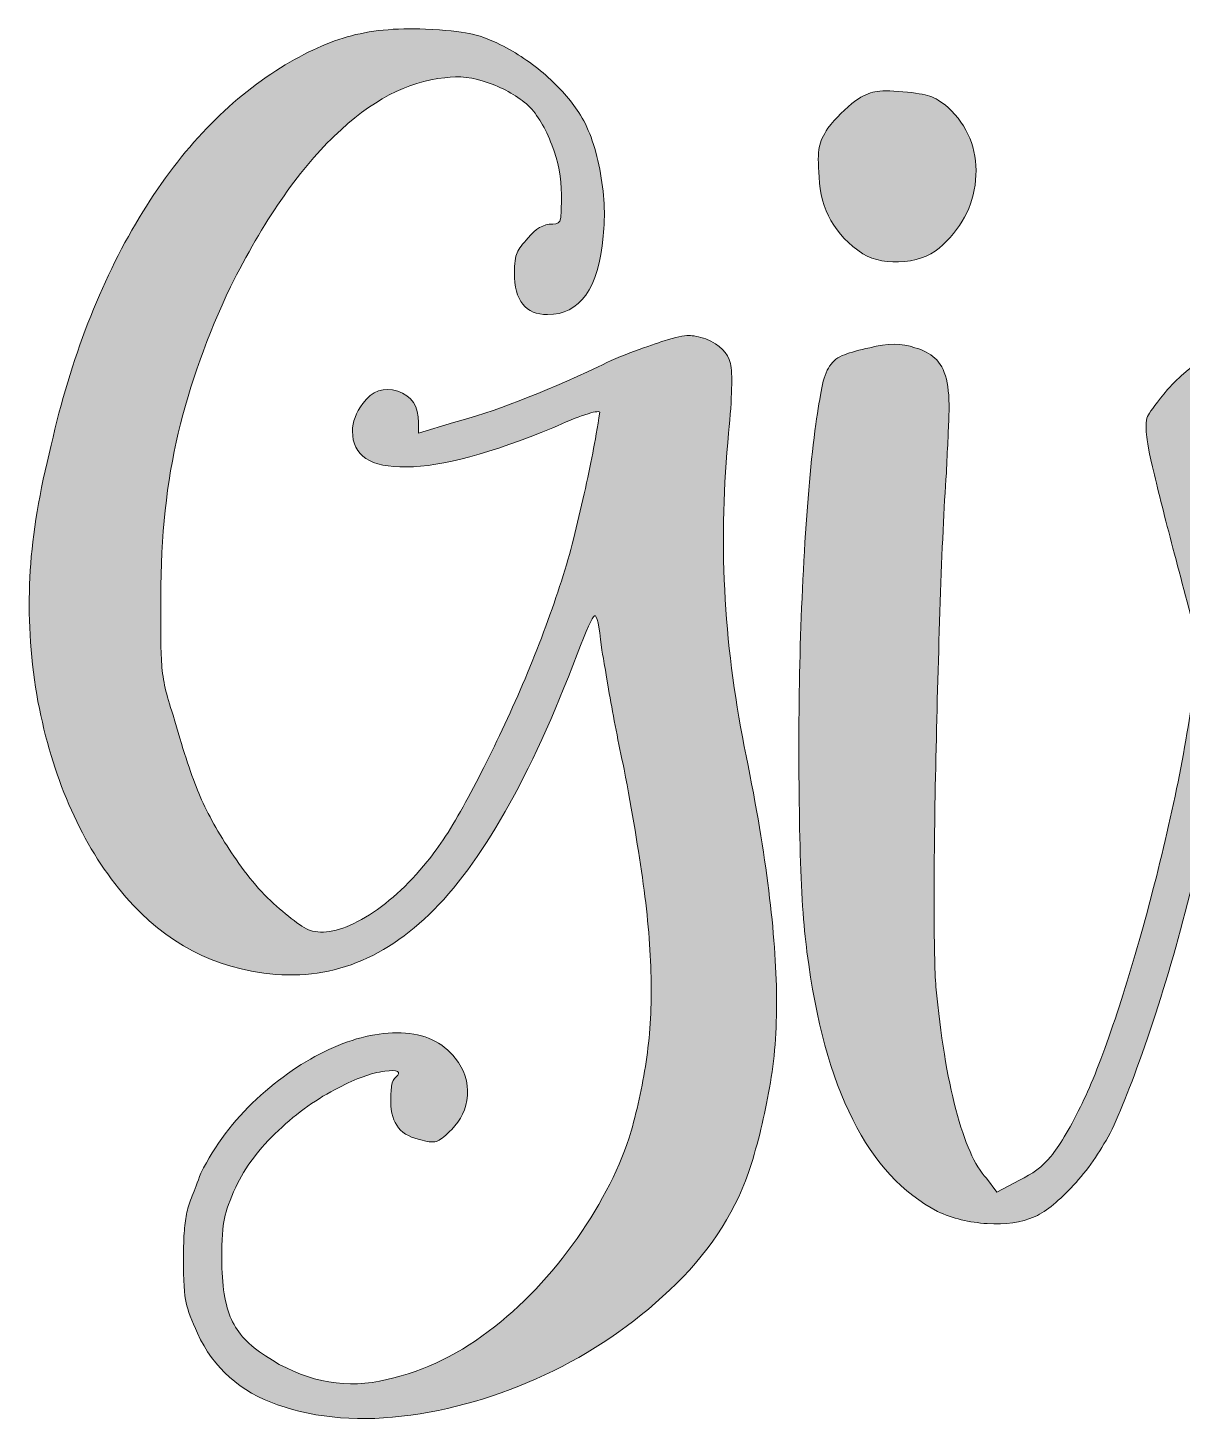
# Model space of a CAD drawing. Header units: inches. Extents: x 71 to 1010, y -1037 to -44.
# Drawn here: x 80.2 to 376.6, y -402 to -44 of the extents above; entities that cross this region are included whole.
import ezdxf

# ---------------------------------------------------------------- set-up
doc = ezdxf.new("R2010")
doc.units = ezdxf.units.IN
doc.header["$MEASUREMENT"] = 0
doc.layers.add('Layer 1', color=7, linetype='Continuous')

# ---------------------------------------------------------------- blocks, each defined once
blk = doc.blocks.new('block 2')
at = {"layer": 'Layer 1', "true_color": 0xffffff}
h = blk.add_hatch(color=7, dxfattribs=at)
h.dxf.hatch_style = 2
edge = h.paths.add_edge_path()
edge.add_spline(control_points=[(101.64, -262.53), (111.32, -275.65), (123.33, -283.54), (137.63, -286.23), (154.62, -289.51), (169.83, -284.66), (183.24, -271.7), (196.65, -258.73), (209.32, -236.45), (221.24, -204.85), (223.62, -198.59), (225.11, -195.32), (225.72, -195.02), (226.31, -194.72), (226.9, -197.41), (227.5, -203.06), (227.8, -204.85), (228.47, -208.81), (229.51, -214.91), (230.56, -221.03), (231.82, -227.51), (233.31, -234.36), (235.4, -245.39), (237.04, -255.23), (238.23, -263.87), (239.42, -272.52), (240.09, -280.49), (240.24, -287.79), (240.39, -295.1), (240.02, -301.95), (239.13, -308.36), (238.23, -314.77), (236.89, -321.1), (235.1, -327.36), (232.42, -336.3), (227.8, -345.47), (221.24, -354.86), (214.68, -364.25), (207.08, -372.22), (198.44, -378.78), (189.79, -385.33), (180.48, -389.58), (170.5, -391.52), (160.51, -393.46), (150.75, -391.3), (141.21, -385.04), (137.03, -382.36), (134.13, -379.23), (132.49, -375.65), (130.85, -372.07), (130.03, -366.85), (130.03, -360), (130.03, -355.23), (130.25, -351.81), (130.7, -349.72), (131.15, -347.64), (132.11, -344.95), (133.61, -341.67), (135.99, -336.6), (139.64, -331.76), (144.56, -327.14), (149.48, -322.52), (154.62, -318.87), (159.99, -316.18), (164.46, -313.8), (168.41, -312.38), (171.84, -311.94), (175.26, -311.49), (176.23, -312.01), (174.74, -313.5), (174.14, -313.8), (173.77, -314.55), (173.63, -315.74), (173.47, -316.93), (173.4, -318.27), (173.4, -319.76), (173.4, -325.43), (176.08, -328.7), (181.45, -329.6), (183.24, -330.2), (184.58, -330.27), (185.47, -329.82), (186.37, -329.37), (187.56, -328.41), (189.05, -326.91), (191.43, -324.53), (192.77, -321.63), (193.07, -318.2), (193.37, -314.77), (192.33, -311.57), (189.95, -308.58), (186.66, -304.41), (182.04, -302.25), (176.08, -302.1), (170.12, -301.95), (163.94, -303.37), (157.53, -306.35), (151.12, -309.33), (144.93, -313.58), (138.97, -319.09), (133.01, -324.61), (128.24, -330.94), (124.67, -338.09), (123.77, -340.48), (123.03, -342.42), (122.43, -343.9), (121.83, -345.4), (121.38, -346.81), (121.09, -348.15), (120.79, -349.49), (120.56, -351.06), (120.42, -352.85), (120.26, -354.64), (120.19, -357.02), (120.19, -360), (120.19, -365.66), (120.42, -369.46), (120.86, -371.4), (121.31, -373.34), (122.28, -375.94), (123.77, -379.23), (127.94, -388.17), (134.8, -394.28), (144.34, -397.56), (154.47, -401.13), (165.87, -402.03), (178.54, -400.24), (191.21, -398.45), (203.43, -394.65), (215.21, -388.84), (226.98, -383.03), (237.49, -375.57), (246.73, -366.48), (255.96, -357.39), (262.38, -347.19), (265.95, -335.86), (268.04, -329), (269.68, -322), (270.87, -314.84), (272.06, -307.69), (272.59, -299.94), (272.44, -291.59), (272.28, -283.25), (271.54, -273.93), (270.2, -263.65), (268.86, -253.36), (266.85, -241.67), (264.17, -228.55), (258.8, -201.72), (257.46, -174.9), (260.14, -148.07), (261.03, -138.83), (261.18, -132.87), (260.59, -130.18), (259.99, -127.5), (257.91, -125.42), (254.33, -123.92), (252.54, -123.33), (251.05, -123.03), (249.86, -123.03), (248.66, -123.03), (246.58, -123.48), (243.6, -124.37), (241.81, -124.97), (239.27, -125.87), (236, -127.05), (232.71, -128.25), (229.58, -129.59), (226.61, -131.08), (212, -137.94), (199.63, -142.7), (189.5, -145.39), (189.5, -145.39), (180.56, -148.07), (180.56, -148.07), (180.56, -148.07), (180.56, -145.39), (180.56, -145.39), (180.56, -141.22), (178.77, -138.53), (175.19, -137.34), (171.61, -136.15), (168.63, -137.19), (166.25, -140.47), (164.46, -142.86), (163.57, -145.24), (163.57, -147.62), (163.57, -153.88), (168.18, -156.94), (177.43, -156.79), (186.66, -156.64), (199.18, -153.29), (214.98, -146.73), (218.26, -145.24), (221.02, -144.12), (223.25, -143.37), (225.49, -142.63), (226.76, -142.41), (227.06, -142.7), (226.46, -146.58), (225.86, -150.08), (225.27, -153.21), (224.67, -156.34), (223.92, -159.85), (223.03, -163.72), (222.14, -167.6), (221.24, -171.47), (220.35, -175.34), (218.56, -182.2), (216.17, -189.65), (213.19, -197.7), (210.21, -205.75), (206.94, -213.65), (203.36, -221.4), (199.78, -229.15), (196.2, -236.3), (192.63, -242.86), (189.05, -249.42), (185.77, -254.48), (182.79, -258.06), (177.72, -264.32), (172.43, -269.09), (166.92, -272.37), (161.4, -275.65), (156.86, -276.84), (153.28, -275.94), (152.09, -275.65), (150.52, -274.76), (148.59, -273.26), (146.64, -271.77), (144.63, -270.06), (142.55, -268.12), (140.46, -266.18), (138.45, -263.95), (136.51, -261.41), (134.57, -258.88), (132.86, -256.42), (131.37, -254.03), (128.09, -248.97), (125.56, -244.2), (123.77, -239.73), (121.98, -235.26), (119.89, -228.85), (117.51, -220.5), (116.62, -217.82), (115.95, -215.51), (115.5, -213.57), (115.05, -211.64), (114.75, -209.62), (114.61, -207.53), (114.45, -205.45), (114.38, -203.06), (114.38, -200.38), (114.38, -197.7), (114.38, -194.27), (114.38, -190.1), (114.38, -174.6), (115.87, -160.59), (118.85, -148.07), (121.83, -135.55), (126.3, -123.03), (132.27, -110.51), (140.61, -93.82), (149.48, -80.93), (158.87, -71.84), (168.26, -62.75), (177.72, -57.75), (187.26, -56.86), (190.84, -56.26), (194.64, -56.71), (198.66, -58.2), (202.69, -59.69), (206.04, -61.63), (208.72, -64.01), (211.11, -66.4), (213.12, -69.75), (214.76, -74.07), (216.4, -78.4), (217.22, -82.64), (217.22, -86.81), (217.22, -90.1), (217.14, -92.18), (217, -93.07), (216.84, -93.97), (216.17, -94.42), (214.98, -94.42), (212.59, -94.42), (210.51, -95.61), (208.72, -97.99), (207.23, -99.49), (206.26, -100.75), (205.82, -101.79), (205.37, -102.84), (205.15, -104.55), (205.15, -106.93), (205.15, -114.09), (207.98, -117.67), (213.64, -117.67), (221.98, -117.67), (226.76, -110.96), (227.95, -97.55), (228.54, -92.18), (228.24, -86.44), (227.06, -80.33), (225.86, -74.23), (224.07, -69.38), (221.69, -65.8), (219.6, -62.52), (216.77, -59.32), (213.19, -56.19), (209.62, -53.06), (205.74, -50.45), (201.57, -48.36), (198.59, -46.87), (195.9, -45.9), (193.52, -45.46), (191.13, -45.01), (187.41, -44.64), (182.34, -44.34), (174.59, -44.04), (167.88, -44.72), (162.22, -46.35), (156.56, -47.99), (150.45, -50.9), (143.89, -55.07), (130.48, -63.72), (118.78, -76.31), (108.79, -92.85), (98.8, -109.39), (91.28, -128.84), (86.22, -151.2), (83.23, -163.12), (81.44, -173.85), (80.85, -183.39), (80.25, -192.93), (80.7, -202.92), (82.19, -213.35), (85.47, -233.02), (91.95, -249.42), (101.64, -262.53)], knot_values=[0, 0, 0, 0, 1, 1, 1, 2, 2, 2, 3, 3, 3, 4, 4, 4, 5, 5, 5, 6, 6, 6, 7, 7, 7, 8, 8, 8, 9, 9, 9, 10, 10, 10, 11, 11, 11, 12, 12, 12, 13, 13, 13, 14, 14, 14, 15, 15, 15, 16, 16, 16, 17, 17, 17, 18, 18, 18, 19, 19, 19, 20, 20, 20, 21, 21, 21, 22, 22, 22, 23, 23, 23, 24, 24, 24, 25, 25, 25, 26, 26, 26, 27, 27, 27, 28, 28, 28, 29, 29, 29, 30, 30, 30, 31, 31, 31, 32, 32, 32, 33, 33, 33, 34, 34, 34, 35, 35, 35, 36, 36, 36, 37, 37, 37, 38, 38, 38, 39, 39, 39, 40, 40, 40, 41, 41, 41, 42, 42, 42, 43, 43, 43, 44, 44, 44, 45, 45, 45, 46, 46, 46, 47, 47, 47, 48, 48, 48, 49, 49, 49, 50, 50, 50, 51, 51, 51, 52, 52, 52, 53, 53, 53, 54, 54, 54, 55, 55, 55, 56, 56, 56, 57, 57, 57, 58, 58, 58, 59, 59, 59, 60, 60, 60, 61, 61, 61, 62, 62, 62, 63, 63, 63, 64, 64, 64, 65, 65, 65, 66, 66, 66, 67, 67, 67, 68, 68, 68, 69, 69, 69, 70, 70, 70, 71, 71, 71, 72, 72, 72, 73, 73, 73, 74, 74, 74, 75, 75, 75, 76, 76, 76, 77, 77, 77, 78, 78, 78, 79, 79, 79, 80, 80, 80, 81, 81, 81, 82, 82, 82, 83, 83, 83, 84, 84, 84, 85, 85, 85, 86, 86, 86, 87, 87, 87, 88, 88, 88, 89, 89, 89, 90, 90, 90, 91, 91, 91, 92, 92, 92, 93, 93, 93, 94, 94, 94, 95, 95, 95, 96, 96, 96, 97, 97, 97, 98, 98, 98, 99, 99, 99, 100, 100, 100, 101, 101, 101, 102, 102, 102, 103, 103, 103, 104, 104, 104, 105, 105, 105, 106, 106, 106, 107, 107, 107, 108, 108, 108, 109, 109, 109, 110, 110, 110, 111, 111, 111, 112, 112, 112, 113, 113, 113, 113], degree=3, periodic=1)
h = blk.add_hatch(color=7, dxfattribs=at)
h.dxf.hatch_style = 2
edge = h.paths.add_edge_path()
edge.add_spline(control_points=[(294.57, -102.02), (297.54, -103.8), (301.12, -104.48), (305.3, -104.03), (309.47, -103.58), (312.74, -102.17), (315.13, -99.78), (320.5, -94.72), (323.33, -88.76), (323.63, -81.9), (323.92, -75.04), (321.54, -69.23), (316.48, -64.46), (314.69, -62.97), (313.12, -62), (311.78, -61.55), (310.44, -61.11), (308.13, -60.74), (304.85, -60.44), (301.57, -60.14), (299.19, -60.14), (297.7, -60.44), (296.2, -60.74), (294.57, -61.48), (292.78, -62.67), (290.1, -64.76), (287.71, -67.14), (285.62, -69.82), (284.43, -71.61), (283.68, -73.25), (283.39, -74.74), (283.09, -76.24), (283.09, -78.77), (283.39, -82.34), (283.68, -90.69), (287.41, -97.25), (294.57, -102.02)], knot_values=[0, 0, 0, 0, 1, 1, 1, 2, 2, 2, 3, 3, 3, 4, 4, 4, 5, 5, 5, 6, 6, 6, 7, 7, 7, 8, 8, 8, 9, 9, 9, 10, 10, 10, 11, 11, 11, 12, 12, 12, 12], degree=3, periodic=1)
h = blk.add_hatch(color=7, dxfattribs=at)
h.dxf.hatch_style = 2
edge = h.paths.add_edge_path()
edge.add_spline(control_points=[(280.26, -281.31), (284.73, -316.48), (295.91, -338.69), (313.79, -347.93), (317.66, -349.72), (321.91, -350.77), (326.54, -351.06), (331.15, -351.36), (335.26, -350.77), (338.83, -349.27), (341.81, -347.78), (345.09, -345.1), (348.67, -341.22), (352.24, -337.35), (355.38, -332.88), (358.06, -327.81), (360.74, -322.44), (363.94, -314.33), (367.67, -303.44), (371.39, -292.56), (374.83, -281.02), (377.95, -268.79), (381.08, -256.57), (383.77, -244.95), (386, -233.92), (386.45, -231.69), (386.85, -229.61), (387.21, -227.61), (387.47, -228.66), (387.75, -229.75), (388.01, -230.78), (390.09, -239.13), (392.04, -246.43), (393.82, -252.69), (395.61, -258.95), (396.95, -263.28), (397.85, -265.66), (401.13, -276.1), (404.85, -284.96), (409.03, -292.26), (413.2, -299.57), (417.22, -304.41), (421.1, -306.79), (426.76, -310.37), (432.2, -310.15), (437.42, -306.12), (442.63, -302.1), (447.32, -294.58), (451.5, -283.54), (452.39, -280.86), (453.21, -278.48), (453.96, -276.39), (454.7, -274.31), (455.08, -273.11), (455.08, -272.81), (455.08, -271.92), (455.3, -271.47), (455.75, -271.47), (456.2, -271.47), (457.61, -272.07), (460, -273.26), (461.48, -274.15), (463.13, -274.68), (464.91, -274.83), (466.7, -274.98), (468.79, -275.05), (471.17, -275.05), (476.24, -274.45), (480.56, -272.97), (484.14, -270.58), (487.72, -268.2), (491.59, -264.32), (495.77, -258.95), (498.45, -255.38), (501.2, -250.9), (504.04, -245.54), (505.25, -243.24), (506.39, -240.93), (507.49, -238.63), (508.41, -245.28), (510.07, -252.27), (512.53, -259.62), (515.05, -267.23), (517.51, -273.11), (519.9, -277.28), (522.29, -281.46), (526.09, -285.93), (531.31, -290.7), (536.52, -295.47), (541.21, -298.9), (545.39, -300.98), (554.92, -305.75), (563.57, -306.2), (571.32, -302.32), (585.92, -294.58), (600.68, -267.75), (615.59, -221.84), (618.56, -212.61), (620.06, -206.49), (620.06, -203.51), (620.06, -200.54), (618.56, -199.19), (615.59, -199.49), (614.09, -199.79), (613.05, -200.46), (612.46, -201.5), (611.85, -202.55), (610.96, -205.15), (609.77, -209.32), (604.7, -224.53), (599.64, -238.32), (594.57, -250.68), (589.5, -263.05), (584.88, -272.52), (580.71, -279.07), (578.62, -282.36), (575.79, -285.78), (572.22, -289.36), (568.64, -292.93), (566.25, -294.72), (565.06, -294.72), (564.17, -294.72), (562.3, -292.64), (559.47, -288.46), (556.64, -284.29), (554.03, -279.67), (551.65, -274.6), (549.86, -270.73), (548.14, -266.26), (546.51, -261.19), (544.86, -256.12), (543.52, -250.98), (542.48, -245.76), (541.44, -240.55), (540.69, -235.41), (540.25, -230.34), (539.8, -225.27), (539.72, -220.5), (540.02, -216.03), (540.02, -216.03), (540.47, -208.88), (540.47, -208.88), (540.47, -208.88), (547.63, -206.19), (547.63, -206.19), (552.69, -204.4), (557.31, -201.95), (561.48, -198.82), (565.66, -195.69), (569.23, -192.19), (572.22, -188.31), (579.96, -177.29), (584.13, -166.4), (584.74, -155.67), (585.33, -144.94), (582.05, -136.44), (574.9, -130.18), (571.61, -127.8), (568.49, -126.09), (565.51, -125.04), (562.53, -124), (558.36, -123.48), (552.99, -123.48), (528.24, -123.48), (512.75, -145.09), (506.49, -188.31), (505.6, -194.57), (505.23, -202.62), (505.37, -212.45), (505.4, -214.11), (505.46, -215.67), (505.52, -217.25), (503.93, -222.14), (502.25, -226.73), (500.46, -231.01), (497.03, -239.21), (493.38, -246.06), (489.51, -251.58), (485.63, -257.1), (481.68, -261.12), (477.66, -263.65), (473.63, -266.18), (469.83, -266.85), (466.26, -265.66), (462.38, -264.47), (460.29, -263.13), (460, -261.64), (459.7, -260.15), (460.44, -255.98), (462.23, -249.12), (464.91, -240.17), (467.15, -230.49), (468.94, -220.05), (470.73, -209.62), (472.14, -199.49), (473.19, -189.65), (474.23, -179.81), (474.75, -170.8), (474.75, -162.6), (474.75, -154.41), (474.15, -148.22), (472.96, -144.04), (470.28, -134.51), (465.36, -129.74), (458.21, -129.74), (443.3, -129.74), (433.02, -145.83), (427.36, -178.03), (426.46, -182.2), (425.94, -186.9), (425.79, -192.11), (425.64, -197.33), (425.64, -202.62), (425.79, -207.98), (425.94, -213.35), (426.38, -218.34), (427.13, -222.96), (427.87, -227.58), (428.7, -231.39), (429.59, -234.36), (431.38, -239.43), (433.32, -243.91), (435.4, -247.78), (437.49, -251.65), (440.17, -255.68), (443.45, -259.85), (443.45, -259.85), (447.48, -265.21), (447.48, -265.21), (447.48, -265.21), (444.79, -273.71), (444.79, -273.71), (442.4, -279.67), (440.77, -283.84), (439.88, -286.23), (438.98, -288.62), (438.38, -289.8), (438.09, -289.8), (437.79, -289.8), (437.04, -288.46), (435.85, -285.78), (434.66, -283.1), (433.32, -279.67), (431.83, -275.5), (430.33, -271.63), (428.62, -266.41), (426.69, -259.85), (424.74, -253.29), (422.73, -245.99), (420.65, -237.94), (418.56, -229.89), (416.47, -221.25), (414.39, -212.01), (412.3, -202.77), (410.21, -193.53), (408.13, -184.28), (405.74, -172.96), (403.81, -164.02), (402.32, -157.46), (400.82, -150.91), (399.64, -145.99), (398.74, -142.7), (397.85, -139.43), (397.18, -137.11), (396.73, -135.77), (396.28, -134.43), (395.76, -133.31), (395.16, -132.42), (390.09, -124.67), (382.65, -126.16), (372.81, -136.89), (370.13, -140.18), (368.49, -142.33), (367.89, -143.37), (367.3, -144.42), (367.15, -146.13), (367.44, -148.52), (367.44, -149.71), (368.11, -153.14), (369.45, -158.8), (370.8, -164.47), (372.52, -171.25), (374.6, -179.14), (376.69, -187.05), (378.92, -195.54), (381.31, -204.63), (381.35, -204.81), (381.39, -204.97), (381.44, -205.15), (381.4, -205.28), (381.35, -205.39), (381.31, -205.52), (380.71, -207.47), (379.96, -211.27), (379.07, -216.92), (377.88, -225.57), (376.17, -234.96), (373.93, -245.09), (371.69, -255.23), (369.23, -265.14), (366.55, -274.83), (363.87, -284.52), (361.11, -293.46), (358.28, -301.65), (355.45, -309.85), (352.84, -316.34), (350.46, -321.1), (347.47, -327.07), (344.94, -331.32), (342.85, -333.84), (340.77, -336.38), (338.08, -338.39), (334.81, -339.88), (334.81, -339.88), (329, -343.01), (329, -343.01), (329, -343.01), (326.31, -339.43), (326.31, -339.43), (323.33, -336.16), (320.72, -330.27), (318.49, -321.77), (316.25, -313.28), (314.53, -302.77), (313.35, -290.25), (313.05, -286.38), (312.9, -278.93), (312.9, -267.9), (312.9, -256.87), (313.05, -244.72), (313.35, -231.46), (313.64, -218.2), (314.02, -204.85), (314.46, -191.44), (314.91, -178.03), (315.43, -167), (316.03, -158.35), (316.32, -152.39), (316.55, -147.47), (316.7, -143.6), (316.85, -139.73), (316.62, -136.6), (316.03, -134.21), (315.43, -131.83), (314.46, -130.04), (313.12, -128.84), (311.78, -127.66), (310.06, -126.76), (307.98, -126.16), (304.7, -124.97), (300.83, -124.97), (296.36, -126.16), (293.67, -126.76), (291.51, -127.35), (289.87, -127.95), (288.23, -128.55), (286.97, -129.51), (286.07, -130.86), (285.18, -132.2), (284.51, -134.06), (284.06, -136.44), (283.61, -138.83), (283.09, -141.96), (282.5, -145.83), (281.31, -154.78), (280.34, -165.66), (279.59, -178.47), (278.85, -191.29), (278.4, -204.18), (278.25, -217.15), (278.1, -230.11), (278.18, -242.41), (278.47, -254.03), (278.77, -265.66), (279.37, -274.76), (280.26, -281.31)], knot_values=[0, 0, 0, 0, 1, 1, 1, 2, 2, 2, 3, 3, 3, 4, 4, 4, 5, 5, 5, 6, 6, 6, 7, 7, 7, 8, 8, 8, 9, 9, 9, 10, 10, 10, 11, 11, 11, 12, 12, 12, 13, 13, 13, 14, 14, 14, 15, 15, 15, 16, 16, 16, 17, 17, 17, 18, 18, 18, 19, 19, 19, 20, 20, 20, 21, 21, 21, 22, 22, 22, 23, 23, 23, 24, 24, 24, 25, 25, 25, 26, 26, 26, 27, 27, 27, 28, 28, 28, 29, 29, 29, 30, 30, 30, 31, 31, 31, 32, 32, 32, 33, 33, 33, 34, 34, 34, 35, 35, 35, 36, 36, 36, 37, 37, 37, 38, 38, 38, 39, 39, 39, 40, 40, 40, 41, 41, 41, 42, 42, 42, 43, 43, 43, 44, 44, 44, 45, 45, 45, 46, 46, 46, 47, 47, 47, 48, 48, 48, 49, 49, 49, 50, 50, 50, 51, 51, 51, 52, 52, 52, 53, 53, 53, 54, 54, 54, 55, 55, 55, 56, 56, 56, 57, 57, 57, 58, 58, 58, 59, 59, 59, 60, 60, 60, 61, 61, 61, 62, 62, 62, 63, 63, 63, 64, 64, 64, 65, 65, 65, 66, 66, 66, 67, 67, 67, 68, 68, 68, 69, 69, 69, 70, 70, 70, 71, 71, 71, 72, 72, 72, 73, 73, 73, 74, 74, 74, 75, 75, 75, 76, 76, 76, 77, 77, 77, 78, 78, 78, 79, 79, 79, 80, 80, 80, 81, 81, 81, 82, 82, 82, 83, 83, 83, 84, 84, 84, 85, 85, 85, 86, 86, 86, 87, 87, 87, 88, 88, 88, 89, 89, 89, 90, 90, 90, 91, 91, 91, 92, 92, 92, 93, 93, 93, 94, 94, 94, 95, 95, 95, 96, 96, 96, 97, 97, 97, 98, 98, 98, 99, 99, 99, 100, 100, 100, 101, 101, 101, 102, 102, 102, 103, 103, 103, 104, 104, 104, 105, 105, 105, 106, 106, 106, 107, 107, 107, 108, 108, 108, 109, 109, 109, 110, 110, 110, 111, 111, 111, 112, 112, 112, 113, 113, 113, 114, 114, 114, 115, 115, 115, 116, 116, 116, 117, 117, 117, 118, 118, 118, 119, 119, 119, 120, 120, 120, 121, 121, 121, 122, 122, 122, 123, 123, 123, 124, 124, 124, 125, 125, 125, 125], degree=3, periodic=1)
edge = h.paths.add_edge_path()
edge.add_spline(control_points=[(541.37, -192.33), (543.75, -176.54), (546.65, -163.8), (550.08, -154.11), (553.51, -144.42), (557.31, -138.39), (561.48, -136), (563.87, -134.51), (566.4, -135.1), (569.09, -137.78), (571.77, -140.47), (573.7, -144.2), (574.9, -148.96), (575.79, -152.25), (575.79, -156.12), (574.9, -160.59), (574, -165.06), (572.36, -169.46), (569.98, -173.78), (567.59, -178.1), (564.76, -182.13), (561.48, -185.85), (558.2, -189.58), (554.78, -192.33), (551.2, -194.12), (549.71, -194.72), (548.3, -195.39), (546.95, -196.13), (545.61, -196.88), (544.49, -197.41), (543.6, -197.7), (542.11, -198), (541.29, -197.92), (541.14, -197.48), (540.99, -197.03), (541.07, -195.32), (541.37, -192.33)], knot_values=[0, 0, 0, 0, 1, 1, 1, 2, 2, 2, 3, 3, 3, 4, 4, 4, 5, 5, 5, 6, 6, 6, 7, 7, 7, 8, 8, 8, 9, 9, 9, 10, 10, 10, 11, 11, 11, 12, 12, 12, 12], degree=3, periodic=1)
edge = h.paths.add_edge_path()
edge.add_spline(control_points=[(436.52, -222.07), (434.29, -211.19), (433.91, -200.09), (435.4, -188.76), (436.3, -181.6), (437.79, -174.16), (439.88, -166.4), (441.96, -158.65), (444.05, -152.84), (446.14, -148.96), (447.93, -145.69), (450.16, -143.08), (452.84, -141.14), (455.53, -139.2), (457.61, -138.53), (459.1, -139.13), (460.59, -139.73), (461.93, -141.89), (463.13, -145.61), (464.31, -149.34), (465.21, -153.43), (465.81, -157.91), (466.1, -161.78), (466.03, -166.92), (465.59, -173.33), (465.14, -179.74), (464.39, -186.67), (463.35, -194.12), (462.3, -201.58), (461.11, -209.18), (459.77, -216.92), (458.43, -224.68), (457.01, -231.68), (455.53, -237.94), (453.44, -245.69), (452.02, -250.23), (451.28, -251.58), (450.53, -252.92), (449.41, -252.4), (447.93, -250.01), (442.56, -242.26), (438.76, -232.95), (436.52, -222.07)], knot_values=[0, 0, 0, 0, 1, 1, 1, 2, 2, 2, 3, 3, 3, 4, 4, 4, 5, 5, 5, 6, 6, 6, 7, 7, 7, 8, 8, 8, 9, 9, 9, 10, 10, 10, 11, 11, 11, 12, 12, 12, 13, 13, 13, 14, 14, 14, 14], degree=3, periodic=1)
at = {"layer": 'Layer 1', "lineweight": 0}
for points, knots in [([(101.64, -262.53), (111.32, -275.65), (123.33, -283.54), (137.63, -286.23), (154.62, -289.51), (169.83, -284.66), (183.24, -271.7), (196.65, -258.73), (209.32, -236.45), (221.24, -204.85), (223.62, -198.59), (225.11, -195.32), (225.72, -195.02), (226.31, -194.72), (226.9, -197.41), (227.5, -203.06), (227.8, -204.85), (228.47, -208.81), (229.51, -214.91), (230.56, -221.03), (231.82, -227.51), (233.31, -234.36), (235.4, -245.39), (237.04, -255.23), (238.23, -263.87), (239.42, -272.52), (240.09, -280.49), (240.24, -287.79), (240.39, -295.1), (240.02, -301.95), (239.13, -308.36), (238.23, -314.77), (236.89, -321.1), (235.1, -327.36), (232.42, -336.3), (227.8, -345.47), (221.24, -354.86), (214.68, -364.25), (207.08, -372.22), (198.44, -378.78), (189.79, -385.33), (180.48, -389.58), (170.5, -391.52), (160.51, -393.46), (150.75, -391.3), (141.21, -385.04), (137.03, -382.36), (134.13, -379.23), (132.49, -375.65), (130.85, -372.07), (130.03, -366.85), (130.03, -360), (130.03, -355.23), (130.25, -351.81), (130.7, -349.72), (131.15, -347.64), (132.11, -344.95), (133.61, -341.67), (135.99, -336.6), (139.64, -331.76), (144.56, -327.14), (149.48, -322.52), (154.62, -318.87), (159.99, -316.18), (164.46, -313.8), (168.41, -312.38), (171.84, -311.94), (175.26, -311.49), (176.23, -312.01), (174.74, -313.5), (174.14, -313.8), (173.77, -314.55), (173.63, -315.74), (173.47, -316.93), (173.4, -318.27), (173.4, -319.76), (173.4, -325.43), (176.08, -328.7), (181.45, -329.6), (183.24, -330.2), (184.58, -330.27), (185.47, -329.82), (186.37, -329.37), (187.56, -328.41), (189.05, -326.91), (191.43, -324.53), (192.77, -321.63), (193.07, -318.2), (193.37, -314.77), (192.33, -311.57), (189.95, -308.58), (186.66, -304.41), (182.04, -302.25), (176.08, -302.1), (170.12, -301.95), (163.94, -303.37), (157.53, -306.35), (151.12, -309.33), (144.93, -313.58), (138.97, -319.09), (133.01, -324.61), (128.24, -330.94), (124.67, -338.09), (123.77, -340.48), (123.03, -342.42), (122.43, -343.9), (121.83, -345.4), (121.38, -346.81), (121.09, -348.15), (120.79, -349.49), (120.56, -351.06), (120.42, -352.85), (120.26, -354.64), (120.19, -357.02), (120.19, -360), (120.19, -365.66), (120.42, -369.46), (120.86, -371.4), (121.31, -373.34), (122.28, -375.94), (123.77, -379.23), (127.94, -388.17), (134.8, -394.28), (144.34, -397.56), (154.47, -401.13), (165.87, -402.03), (178.54, -400.24), (191.21, -398.45), (203.43, -394.65), (215.21, -388.84), (226.98, -383.03), (237.49, -375.57), (246.73, -366.48), (255.96, -357.39), (262.38, -347.19), (265.95, -335.86), (268.04, -329), (269.68, -322), (270.87, -314.84), (272.06, -307.69), (272.59, -299.94), (272.44, -291.59), (272.28, -283.25), (271.54, -273.93), (270.2, -263.65), (268.86, -253.36), (266.85, -241.67), (264.17, -228.55), (258.8, -201.72), (257.46, -174.9), (260.14, -148.07), (261.03, -138.83), (261.18, -132.87), (260.59, -130.18), (259.99, -127.5), (257.91, -125.42), (254.33, -123.92), (252.54, -123.33), (251.05, -123.03), (249.86, -123.03), (248.66, -123.03), (246.58, -123.48), (243.6, -124.37), (241.81, -124.97), (239.27, -125.87), (236, -127.05), (232.71, -128.25), (229.58, -129.59), (226.61, -131.08), (212, -137.94), (199.63, -142.7), (189.5, -145.39), (189.5, -145.39), (180.56, -148.07), (180.56, -148.07), (180.56, -148.07), (180.56, -145.39), (180.56, -145.39), (180.56, -141.22), (178.77, -138.53), (175.19, -137.34), (171.61, -136.15), (168.63, -137.19), (166.25, -140.47), (164.46, -142.86), (163.57, -145.24), (163.57, -147.62), (163.57, -153.88), (168.18, -156.94), (177.43, -156.79), (186.66, -156.64), (199.18, -153.29), (214.98, -146.73), (218.26, -145.24), (221.02, -144.12), (223.25, -143.37), (225.49, -142.63), (226.76, -142.41), (227.06, -142.7), (226.46, -146.58), (225.86, -150.08), (225.27, -153.21), (224.67, -156.34), (223.92, -159.85), (223.03, -163.72), (222.14, -167.6), (221.24, -171.47), (220.35, -175.34), (218.56, -182.2), (216.17, -189.65), (213.19, -197.7), (210.21, -205.75), (206.94, -213.65), (203.36, -221.4), (199.78, -229.15), (196.2, -236.3), (192.63, -242.86), (189.05, -249.42), (185.77, -254.48), (182.79, -258.06), (177.72, -264.32), (172.43, -269.09), (166.92, -272.37), (161.4, -275.65), (156.86, -276.84), (153.28, -275.94), (152.09, -275.65), (150.52, -274.76), (148.59, -273.26), (146.64, -271.77), (144.63, -270.06), (142.55, -268.12), (140.46, -266.18), (138.45, -263.95), (136.51, -261.41), (134.57, -258.88), (132.86, -256.42), (131.37, -254.03), (128.09, -248.97), (125.56, -244.2), (123.77, -239.73), (121.98, -235.26), (119.89, -228.85), (117.51, -220.5), (116.62, -217.82), (115.95, -215.51), (115.5, -213.57), (115.05, -211.64), (114.75, -209.62), (114.61, -207.53), (114.45, -205.45), (114.38, -203.06), (114.38, -200.38), (114.38, -197.7), (114.38, -194.27), (114.38, -190.1), (114.38, -174.6), (115.87, -160.59), (118.85, -148.07), (121.83, -135.55), (126.3, -123.03), (132.27, -110.51), (140.61, -93.82), (149.48, -80.93), (158.87, -71.84), (168.26, -62.75), (177.72, -57.75), (187.26, -56.86), (190.84, -56.26), (194.64, -56.71), (198.66, -58.2), (202.69, -59.69), (206.04, -61.63), (208.72, -64.01), (211.11, -66.4), (213.12, -69.75), (214.76, -74.07), (216.4, -78.4), (217.22, -82.64), (217.22, -86.81), (217.22, -90.1), (217.14, -92.18), (217, -93.07), (216.84, -93.97), (216.17, -94.42), (214.98, -94.42), (212.59, -94.42), (210.51, -95.61), (208.72, -97.99), (207.23, -99.49), (206.26, -100.75), (205.82, -101.79), (205.37, -102.84), (205.15, -104.55), (205.15, -106.93), (205.15, -114.09), (207.98, -117.67), (213.64, -117.67), (221.98, -117.67), (226.76, -110.96), (227.95, -97.55), (228.54, -92.18), (228.24, -86.44), (227.06, -80.33), (225.86, -74.23), (224.07, -69.38), (221.69, -65.8), (219.6, -62.52), (216.77, -59.32), (213.19, -56.19), (209.62, -53.06), (205.74, -50.45), (201.57, -48.36), (198.59, -46.87), (195.9, -45.9), (193.52, -45.46), (191.13, -45.01), (187.41, -44.64), (182.34, -44.34), (174.59, -44.04), (167.88, -44.72), (162.22, -46.35), (156.56, -47.99), (150.45, -50.9), (143.89, -55.07), (130.48, -63.72), (118.78, -76.31), (108.79, -92.85), (98.8, -109.39), (91.28, -128.84), (86.22, -151.2), (83.23, -163.12), (81.44, -173.85), (80.85, -183.39), (80.25, -192.93), (80.7, -202.92), (82.19, -213.35), (85.47, -233.02), (91.95, -249.42), (101.64, -262.53)], [0, 0, 0, 0, 1, 1, 1, 2, 2, 2, 3, 3, 3, 4, 4, 4, 5, 5, 5, 6, 6, 6, 7, 7, 7, 8, 8, 8, 9, 9, 9, 10, 10, 10, 11, 11, 11, 12, 12, 12, 13, 13, 13, 14, 14, 14, 15, 15, 15, 16, 16, 16, 17, 17, 17, 18, 18, 18, 19, 19, 19, 20, 20, 20, 21, 21, 21, 22, 22, 22, 23, 23, 23, 24, 24, 24, 25, 25, 25, 26, 26, 26, 27, 27, 27, 28, 28, 28, 29, 29, 29, 30, 30, 30, 31, 31, 31, 32, 32, 32, 33, 33, 33, 34, 34, 34, 35, 35, 35, 36, 36, 36, 37, 37, 37, 38, 38, 38, 39, 39, 39, 40, 40, 40, 41, 41, 41, 42, 42, 42, 43, 43, 43, 44, 44, 44, 45, 45, 45, 46, 46, 46, 47, 47, 47, 48, 48, 48, 49, 49, 49, 50, 50, 50, 51, 51, 51, 52, 52, 52, 53, 53, 53, 54, 54, 54, 55, 55, 55, 56, 56, 56, 57, 57, 57, 58, 58, 58, 59, 59, 59, 60, 60, 60, 61, 61, 61, 62, 62, 62, 63, 63, 63, 64, 64, 64, 65, 65, 65, 66, 66, 66, 67, 67, 67, 68, 68, 68, 69, 69, 69, 70, 70, 70, 71, 71, 71, 72, 72, 72, 73, 73, 73, 74, 74, 74, 75, 75, 75, 76, 76, 76, 77, 77, 77, 78, 78, 78, 79, 79, 79, 80, 80, 80, 81, 81, 81, 82, 82, 82, 83, 83, 83, 84, 84, 84, 85, 85, 85, 86, 86, 86, 87, 87, 87, 88, 88, 88, 89, 89, 89, 90, 90, 90, 91, 91, 91, 92, 92, 92, 93, 93, 93, 94, 94, 94, 95, 95, 95, 96, 96, 96, 97, 97, 97, 98, 98, 98, 99, 99, 99, 100, 100, 100, 101, 101, 101, 102, 102, 102, 103, 103, 103, 104, 104, 104, 105, 105, 105, 106, 106, 106, 107, 107, 107, 108, 108, 108, 109, 109, 109, 110, 110, 110, 111, 111, 111, 112, 112, 112, 113, 113, 113, 113]), ([(294.57, -102.02), (297.54, -103.8), (301.12, -104.48), (305.3, -104.03), (309.47, -103.58), (312.74, -102.17), (315.13, -99.78), (320.5, -94.72), (323.33, -88.76), (323.63, -81.9), (323.92, -75.04), (321.54, -69.23), (316.48, -64.46), (314.69, -62.97), (313.12, -62), (311.78, -61.55), (310.44, -61.11), (308.13, -60.74), (304.85, -60.44), (301.57, -60.14), (299.19, -60.14), (297.7, -60.44), (296.2, -60.74), (294.57, -61.48), (292.78, -62.67), (290.1, -64.76), (287.71, -67.14), (285.62, -69.82), (284.43, -71.61), (283.68, -73.25), (283.39, -74.74), (283.09, -76.24), (283.09, -78.77), (283.39, -82.34), (283.68, -90.69), (287.41, -97.25), (294.57, -102.02)], [0, 0, 0, 0, 1, 1, 1, 2, 2, 2, 3, 3, 3, 4, 4, 4, 5, 5, 5, 6, 6, 6, 7, 7, 7, 8, 8, 8, 9, 9, 9, 10, 10, 10, 11, 11, 11, 12, 12, 12, 12]), ([(280.26, -281.31), (284.73, -316.48), (295.91, -338.69), (313.79, -347.93), (317.66, -349.72), (321.91, -350.77), (326.54, -351.06), (331.15, -351.36), (335.26, -350.77), (338.83, -349.27), (341.81, -347.78), (345.09, -345.1), (348.67, -341.22), (352.24, -337.35), (355.38, -332.88), (358.06, -327.81), (360.74, -322.44), (363.94, -314.33), (367.67, -303.44), (371.39, -292.56), (374.83, -281.02), (377.95, -268.79), (381.08, -256.57), (383.77, -244.95), (386, -233.92), (386.45, -231.69), (386.85, -229.61), (387.21, -227.61), (387.47, -228.66), (387.75, -229.75), (388.01, -230.78), (390.09, -239.13), (392.04, -246.43), (393.82, -252.69), (395.61, -258.95), (396.95, -263.28), (397.85, -265.66), (401.13, -276.1), (404.85, -284.96), (409.03, -292.26), (413.2, -299.57), (417.22, -304.41), (421.1, -306.79), (426.76, -310.37), (432.2, -310.15), (437.42, -306.12), (442.63, -302.1), (447.32, -294.58), (451.5, -283.54), (452.39, -280.86), (453.21, -278.48), (453.96, -276.39), (454.7, -274.31), (455.08, -273.11), (455.08, -272.81), (455.08, -271.92), (455.3, -271.47), (455.75, -271.47), (456.2, -271.47), (457.61, -272.07), (460, -273.26), (461.48, -274.15), (463.13, -274.68), (464.91, -274.83), (466.7, -274.98), (468.79, -275.05), (471.17, -275.05), (476.24, -274.45), (480.56, -272.97), (484.14, -270.58), (487.72, -268.2), (491.59, -264.32), (495.77, -258.95), (498.45, -255.38), (501.2, -250.9), (504.04, -245.54), (505.25, -243.24), (506.39, -240.93), (507.49, -238.63), (508.41, -245.28), (510.07, -252.27), (512.53, -259.62), (515.05, -267.23), (517.51, -273.11), (519.9, -277.28), (522.29, -281.46), (526.09, -285.93), (531.31, -290.7), (536.52, -295.47), (541.21, -298.9), (545.39, -300.98), (554.92, -305.75), (563.57, -306.2), (571.32, -302.32), (585.92, -294.58), (600.68, -267.75), (615.59, -221.84), (618.56, -212.61), (620.06, -206.49), (620.06, -203.51), (620.06, -200.54), (618.56, -199.19), (615.59, -199.49), (614.09, -199.79), (613.05, -200.46), (612.46, -201.5), (611.85, -202.55), (610.96, -205.15), (609.77, -209.32), (604.7, -224.53), (599.64, -238.32), (594.57, -250.68), (589.5, -263.05), (584.88, -272.52), (580.71, -279.07), (578.62, -282.36), (575.79, -285.78), (572.22, -289.36), (568.64, -292.93), (566.25, -294.72), (565.06, -294.72), (564.17, -294.72), (562.3, -292.64), (559.47, -288.46), (556.64, -284.29), (554.03, -279.67), (551.65, -274.6), (549.86, -270.73), (548.14, -266.26), (546.51, -261.19), (544.86, -256.12), (543.52, -250.98), (542.48, -245.76), (541.44, -240.55), (540.69, -235.41), (540.25, -230.34), (539.8, -225.27), (539.72, -220.5), (540.02, -216.03), (540.02, -216.03), (540.47, -208.88), (540.47, -208.88), (540.47, -208.88), (547.63, -206.19), (547.63, -206.19), (552.69, -204.4), (557.31, -201.95), (561.48, -198.82), (565.66, -195.69), (569.23, -192.19), (572.22, -188.31), (579.96, -177.29), (584.13, -166.4), (584.74, -155.67), (585.33, -144.94), (582.05, -136.44), (574.9, -130.18), (571.61, -127.8), (568.49, -126.09), (565.51, -125.04), (562.53, -124), (558.36, -123.48), (552.99, -123.48), (528.24, -123.48), (512.75, -145.09), (506.49, -188.31), (505.6, -194.57), (505.23, -202.62), (505.37, -212.45), (505.4, -214.11), (505.46, -215.67), (505.52, -217.25), (503.93, -222.14), (502.25, -226.73), (500.46, -231.01), (497.03, -239.21), (493.38, -246.06), (489.51, -251.58), (485.63, -257.1), (481.68, -261.12), (477.66, -263.65), (473.63, -266.18), (469.83, -266.85), (466.26, -265.66), (462.38, -264.47), (460.29, -263.13), (460, -261.64), (459.7, -260.15), (460.44, -255.98), (462.23, -249.12), (464.91, -240.17), (467.15, -230.49), (468.94, -220.05), (470.73, -209.62), (472.14, -199.49), (473.19, -189.65), (474.23, -179.81), (474.75, -170.8), (474.75, -162.6), (474.75, -154.41), (474.15, -148.22), (472.96, -144.04), (470.28, -134.51), (465.36, -129.74), (458.21, -129.74), (443.3, -129.74), (433.02, -145.83), (427.36, -178.03), (426.46, -182.2), (425.94, -186.9), (425.79, -192.11), (425.64, -197.33), (425.64, -202.62), (425.79, -207.98), (425.94, -213.35), (426.38, -218.34), (427.13, -222.96), (427.87, -227.58), (428.7, -231.39), (429.59, -234.36), (431.38, -239.43), (433.32, -243.91), (435.4, -247.78), (437.49, -251.65), (440.17, -255.68), (443.45, -259.85), (443.45, -259.85), (447.48, -265.21), (447.48, -265.21), (447.48, -265.21), (444.79, -273.71), (444.79, -273.71), (442.4, -279.67), (440.77, -283.84), (439.88, -286.23), (438.98, -288.62), (438.38, -289.8), (438.09, -289.8), (437.79, -289.8), (437.04, -288.46), (435.85, -285.78), (434.66, -283.1), (433.32, -279.67), (431.83, -275.5), (430.33, -271.63), (428.62, -266.41), (426.69, -259.85), (424.74, -253.29), (422.73, -245.99), (420.65, -237.94), (418.56, -229.89), (416.47, -221.25), (414.39, -212.01), (412.3, -202.77), (410.21, -193.53), (408.13, -184.28), (405.74, -172.96), (403.81, -164.02), (402.32, -157.46), (400.82, -150.91), (399.64, -145.99), (398.74, -142.7), (397.85, -139.43), (397.18, -137.11), (396.73, -135.77), (396.28, -134.43), (395.76, -133.31), (395.16, -132.42), (390.09, -124.67), (382.65, -126.16), (372.81, -136.89), (370.13, -140.18), (368.49, -142.33), (367.89, -143.37), (367.3, -144.42), (367.15, -146.13), (367.44, -148.52), (367.44, -149.71), (368.11, -153.14), (369.45, -158.8), (370.8, -164.47), (372.52, -171.25), (374.6, -179.14), (376.69, -187.05), (378.92, -195.54), (381.31, -204.63), (381.35, -204.81), (381.39, -204.97), (381.44, -205.15), (381.4, -205.28), (381.35, -205.39), (381.31, -205.52), (380.71, -207.47), (379.96, -211.27), (379.07, -216.92), (377.88, -225.57), (376.17, -234.96), (373.93, -245.09), (371.69, -255.23), (369.23, -265.14), (366.55, -274.83), (363.87, -284.52), (361.11, -293.46), (358.28, -301.65), (355.45, -309.85), (352.84, -316.34), (350.46, -321.1), (347.47, -327.07), (344.94, -331.32), (342.85, -333.84), (340.77, -336.38), (338.08, -338.39), (334.81, -339.88), (334.81, -339.88), (329, -343.01), (329, -343.01), (329, -343.01), (326.31, -339.43), (326.31, -339.43), (323.33, -336.16), (320.72, -330.27), (318.49, -321.77), (316.25, -313.28), (314.53, -302.77), (313.35, -290.25), (313.05, -286.38), (312.9, -278.93), (312.9, -267.9), (312.9, -256.87), (313.05, -244.72), (313.35, -231.46), (313.64, -218.2), (314.02, -204.85), (314.46, -191.44), (314.91, -178.03), (315.43, -167), (316.03, -158.35), (316.32, -152.39), (316.55, -147.47), (316.7, -143.6), (316.85, -139.73), (316.62, -136.6), (316.03, -134.21), (315.43, -131.83), (314.46, -130.04), (313.12, -128.84), (311.78, -127.66), (310.06, -126.76), (307.98, -126.16), (304.7, -124.97), (300.83, -124.97), (296.36, -126.16), (293.67, -126.76), (291.51, -127.35), (289.87, -127.95), (288.23, -128.55), (286.97, -129.51), (286.07, -130.86), (285.18, -132.2), (284.51, -134.06), (284.06, -136.44), (283.61, -138.83), (283.09, -141.96), (282.5, -145.83), (281.31, -154.78), (280.34, -165.66), (279.59, -178.47), (278.85, -191.29), (278.4, -204.18), (278.25, -217.15), (278.1, -230.11), (278.18, -242.41), (278.47, -254.03), (278.77, -265.66), (279.37, -274.76), (280.26, -281.31)], [0, 0, 0, 0, 1, 1, 1, 2, 2, 2, 3, 3, 3, 4, 4, 4, 5, 5, 5, 6, 6, 6, 7, 7, 7, 8, 8, 8, 9, 9, 9, 10, 10, 10, 11, 11, 11, 12, 12, 12, 13, 13, 13, 14, 14, 14, 15, 15, 15, 16, 16, 16, 17, 17, 17, 18, 18, 18, 19, 19, 19, 20, 20, 20, 21, 21, 21, 22, 22, 22, 23, 23, 23, 24, 24, 24, 25, 25, 25, 26, 26, 26, 27, 27, 27, 28, 28, 28, 29, 29, 29, 30, 30, 30, 31, 31, 31, 32, 32, 32, 33, 33, 33, 34, 34, 34, 35, 35, 35, 36, 36, 36, 37, 37, 37, 38, 38, 38, 39, 39, 39, 40, 40, 40, 41, 41, 41, 42, 42, 42, 43, 43, 43, 44, 44, 44, 45, 45, 45, 46, 46, 46, 47, 47, 47, 48, 48, 48, 49, 49, 49, 50, 50, 50, 51, 51, 51, 52, 52, 52, 53, 53, 53, 54, 54, 54, 55, 55, 55, 56, 56, 56, 57, 57, 57, 58, 58, 58, 59, 59, 59, 60, 60, 60, 61, 61, 61, 62, 62, 62, 63, 63, 63, 64, 64, 64, 65, 65, 65, 66, 66, 66, 67, 67, 67, 68, 68, 68, 69, 69, 69, 70, 70, 70, 71, 71, 71, 72, 72, 72, 73, 73, 73, 74, 74, 74, 75, 75, 75, 76, 76, 76, 77, 77, 77, 78, 78, 78, 79, 79, 79, 80, 80, 80, 81, 81, 81, 82, 82, 82, 83, 83, 83, 84, 84, 84, 85, 85, 85, 86, 86, 86, 87, 87, 87, 88, 88, 88, 89, 89, 89, 90, 90, 90, 91, 91, 91, 92, 92, 92, 93, 93, 93, 94, 94, 94, 95, 95, 95, 96, 96, 96, 97, 97, 97, 98, 98, 98, 99, 99, 99, 100, 100, 100, 101, 101, 101, 102, 102, 102, 103, 103, 103, 104, 104, 104, 105, 105, 105, 106, 106, 106, 107, 107, 107, 108, 108, 108, 109, 109, 109, 110, 110, 110, 111, 111, 111, 112, 112, 112, 113, 113, 113, 114, 114, 114, 115, 115, 115, 116, 116, 116, 117, 117, 117, 118, 118, 118, 119, 119, 119, 120, 120, 120, 121, 121, 121, 122, 122, 122, 123, 123, 123, 124, 124, 124, 125, 125, 125, 125])]:
    blk.add_open_spline(points, degree=3, knots=knots, dxfattribs=at)

msp = doc.modelspace()

# ---------------------------------------------------------------- block references
at = {"layer": 'Layer 1'}
msp.add_blockref('block 2', (0, 0), dxfattribs=at)

doc.saveas('drawing.dxf')
